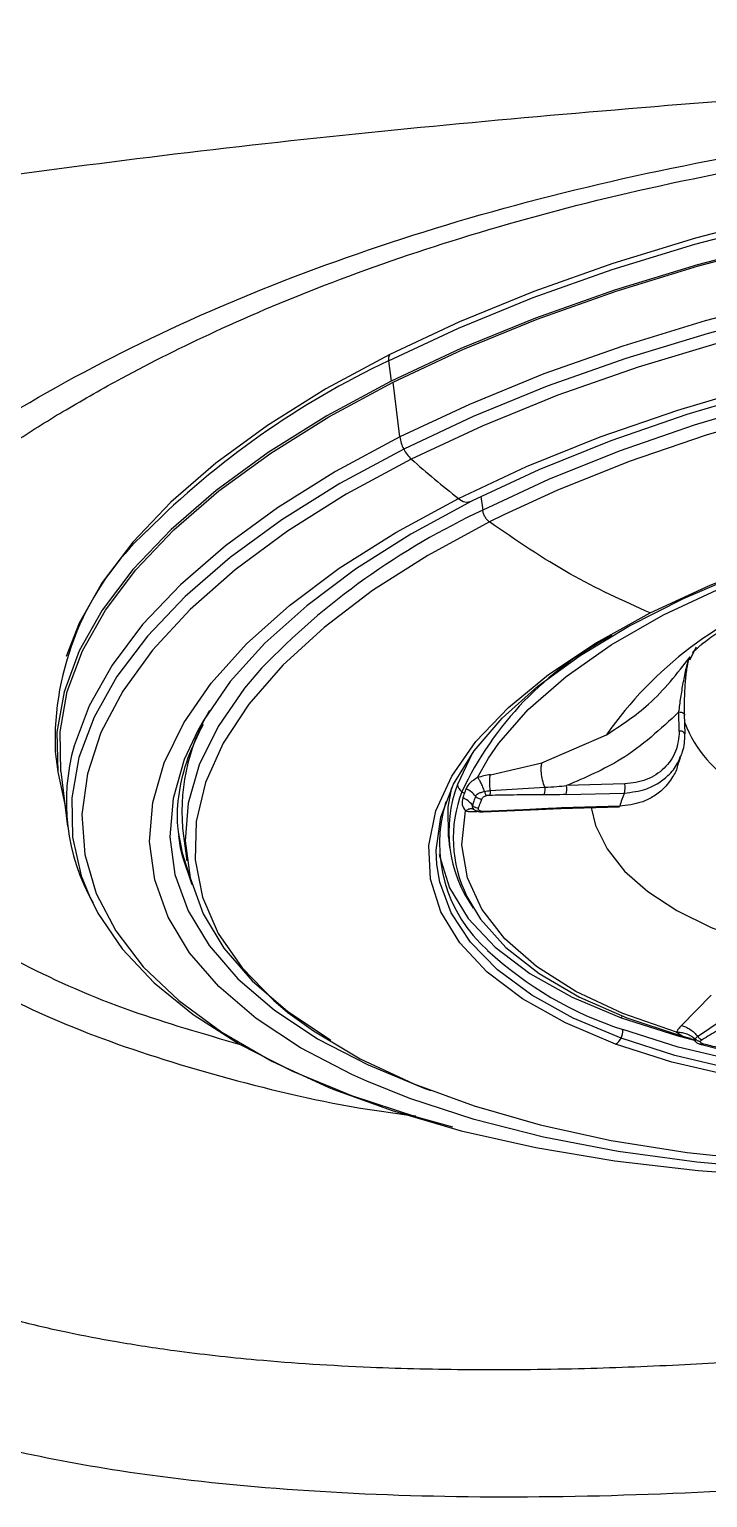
# Model space of a CAD drawing. Extents: x 939 to 1039, y 781 to 934.
# Drawn here: x 960.047 to 961.217, y 875.457 to 877.991 of the extents above; entities that cross this region are included whole.
import ezdxf

# ---------------------------------------------------------------- set-up
doc = ezdxf.new("R2010")
doc.units = 0
doc.header["$MEASUREMENT"] = 0
doc.layers.add('1', color=4, linetype='Continuous')

# ---------------------------------------------------------------- blocks, each defined once
blk = doc.blocks.new('Envoy')
at = {"layer": '1', "color": 3, "linetype": 'Continuous', "lineweight": 25}
for p, q in [((22.0128, 78.2449), (22.0171, 78.2096)), ((22.0322, 78.1134), (22.0208, 78.2082)), ((22.1721, 78.0104), (22.1753, 77.9869)), ((22.2119, 77.9791), (22.1868, 77.9667)), ((22.5437, 77.7506), (22.532, 77.7281)), ((22.5143, 77.6054), (22.5137, 77.6387)), ((22.5242, 77.6007), (22.5236, 77.6351)), ((22.2774, 77.5507), (22.3886, 77.5992)), ((21.4378, 77.5706), (21.4421, 77.5353)), ((22.1565, 77.5661), (22.1317, 77.5137)), ((22.1665, 77.5255), (22.185, 77.5587)), ((22.5116, 77.5471), (22.5163, 77.56)), ((21.4475, 77.536), (21.459, 77.4411)), ((22.1885, 77.5304), (22.2774, 77.5507)), ((22.1882, 77.503), (22.2822, 77.5086)), ((22.4204, 77.5144), (22.3198, 77.5116)), ((22.3192, 77.4961), (22.4198, 77.4988)), ((22.1576, 77.4716), (22.1601, 77.4705)), ((22.1763, 77.4661), (22.2712, 77.4705)), ((22.2712, 77.4705), (22.3097, 77.4722)), ((22.31, 77.4721), (22.4106, 77.4749)), ((22.4116, 77.4761), (22.311, 77.4733)), ((21.6541, 77.4041), (21.6509, 77.4249)), ((21.6589, 77.4246), (21.6649, 77.3818)), ((22.116, 77.4233), (22.1182, 77.4049)), ((22.5181, 77.0973), (22.5695, 77.15)), ((22.4158, 77.1139), (22.4143, 77.1105)), ((22.546, 77.0787), (22.6076, 77.1204)), ((22.5387, 77.0739), (22.543, 77.0722)), ((22.5418, 77.0704), (22.5433, 77.0688)), ((22.5527, 77.0646), (22.5795, 77.0577))]:
    blk.add_line(p, q, dxfattribs=at)
at = {"layer": '1', "color": 3, "linetype": 'Continuous', "lineweight": 25, "flags": 128}
for points in [[(22.0128, 78.2449), (22.1332, 78.3014), (22.2621, 78.354), (22.3985, 78.4023), (22.5413, 78.446), (22.6896, 78.4846), (22.8421, 78.518), (22.9978, 78.5458), (23.1553, 78.5679), (23.3136, 78.584), (23.4713, 78.5942), (23.6274, 78.5982), (23.7807, 78.596), (23.9298, 78.5877), (24.0738, 78.5733), (24.2115, 78.553), (24.342, 78.5269), (24.464, 78.4951), (24.5769, 78.458), (24.6796, 78.4158), (24.7715, 78.3688), (24.8089, 78.3464)], [(24.5712, 78.4684), (24.4587, 78.5054), (24.337, 78.537), (24.207, 78.5631), (24.0697, 78.5833), (23.9262, 78.5977), (23.7775, 78.6059), (23.6247, 78.6081), (23.4691, 78.6041), (23.3119, 78.594), (23.1541, 78.5779), (22.997, 78.5559), (22.8419, 78.5282), (22.6899, 78.4949), (22.5421, 78.4564), (22.3996, 78.4128), (22.2637, 78.3647), (22.1352, 78.3122), (22.0152, 78.2559)], [(24.5812, 78.4227), (24.4683, 78.4598), (24.3462, 78.4916), (24.2158, 78.5177), (24.0781, 78.538), (23.9341, 78.5524), (23.7849, 78.5607), (23.6317, 78.5629), (23.4756, 78.5589), (23.3178, 78.5487), (23.1596, 78.5326), (23.002, 78.5105), (22.8464, 78.4827), (22.6939, 78.4493), (22.5456, 78.4107), (22.4027, 78.367), (22.2663, 78.3187), (22.1374, 78.2661), (22.0171, 78.2096)], [(22.0208, 78.2082), (22.1408, 78.2646), (22.2693, 78.317), (22.4053, 78.3652), (22.5477, 78.4087), (22.6955, 78.4472), (22.8476, 78.4805), (23.0028, 78.5082), (23.1599, 78.5303), (23.3176, 78.5464), (23.475, 78.5564), (23.6306, 78.5604), (23.7833, 78.5583), (23.9321, 78.55), (24.0756, 78.5357), (24.2129, 78.5154), (24.3429, 78.4894), (24.4647, 78.4577), (24.5772, 78.4207)], [(24.5887, 78.3258), (24.4762, 78.3628), (24.3544, 78.3945), (24.2244, 78.4206), (24.0871, 78.4408), (23.9435, 78.4551), (23.7948, 78.4634), (23.6421, 78.4656), (23.4864, 78.4616), (23.3291, 78.4515), (23.1713, 78.4354), (23.0143, 78.4134), (22.8591, 78.3856), (22.707, 78.3524), (22.5592, 78.3138), (22.4168, 78.2703), (22.2808, 78.2221), (22.1523, 78.1697), (22.0322, 78.1134)], [(24.5863, 78.3042), (24.4742, 78.3411), (24.3529, 78.3726), (24.2234, 78.3986), (24.0865, 78.4188), (23.9435, 78.433), (23.7953, 78.4413), (23.6431, 78.4434), (23.488, 78.4395), (23.3312, 78.4294), (23.174, 78.4134), (23.0175, 78.3914), (22.8629, 78.3638), (22.7113, 78.3306), (22.564, 78.2922), (22.4221, 78.2489), (22.2866, 78.2009), (22.1585, 78.1486), (22.0389, 78.0925)], [(24.5195, 78.3043), (24.4003, 78.3391), (24.2719, 78.3681), (24.1354, 78.3911), (23.992, 78.408), (23.8427, 78.4186), (23.6888, 78.4228), (23.5316, 78.4206), (23.3722, 78.4121), (23.212, 78.3972), (23.0523, 78.3761), (22.8943, 78.349), (22.7394, 78.3161), (22.5887, 78.2777), (22.4435, 78.234), (22.3049, 78.1854), (22.1741, 78.1323), (22.0521, 78.0752)], [(22.1332, 78.0073), (22.251, 78.0624), (22.3776, 78.1134), (22.5118, 78.1599), (22.6525, 78.2016), (22.7985, 78.238), (22.9486, 78.2689), (23.1015, 78.2939), (23.2558, 78.3129), (23.4103, 78.3258), (23.5636, 78.3323), (23.7144, 78.3325), (23.8615, 78.3263), (24.0036, 78.3139), (24.1394, 78.2952), (24.2679, 78.2705), (24.3879, 78.24), (24.4984, 78.2039)], [(24.8186, 77.9804), (24.7943, 78.0062), (24.7316, 78.0598), (24.6566, 78.1095), (24.5697, 78.1548), (24.4718, 78.1953), (24.3637, 78.2306), (24.2462, 78.2605), (24.1205, 78.2847), (23.9875, 78.3029), (23.8485, 78.3151), (23.7045, 78.3212), (23.5569, 78.321), (23.4068, 78.3146), (23.2556, 78.302), (23.1046, 78.2834), (22.955, 78.2589), (22.8081, 78.2287), (22.6652, 78.193), (22.5275, 78.1523), (22.3961, 78.1067), (22.2723, 78.0568), (22.1569, 78.0029)], [(24.7176, 78.0375), (24.7104, 78.043), (24.6365, 78.0919), (24.551, 78.1365), (24.4546, 78.1763), (24.3481, 78.2111), (24.2325, 78.2405), (24.1087, 78.2643), (23.9777, 78.2823), (23.8408, 78.2943), (23.6991, 78.3003), (23.5537, 78.3001), (23.4059, 78.2938), (23.2571, 78.2814), (23.1084, 78.2631), (22.9611, 78.2389), (22.8164, 78.2092), (22.6757, 78.1741), (22.5401, 78.134), (22.4108, 78.0891), (22.2888, 78.0399), (22.1753, 77.9869)], [(24.6029, 78.0843), (24.5895, 78.0915), (24.4969, 78.1348), (24.3932, 78.173), (24.2793, 78.2056), (24.1564, 78.2325), (24.0255, 78.2533), (23.8879, 78.2679), (23.7447, 78.2761), (23.5973, 78.2779), (23.4469, 78.2733), (23.2951, 78.2623), (23.143, 78.2449), (22.9922, 78.2214), (22.8439, 78.1919), (22.6996, 78.1568), (22.5605, 78.1164), (22.4279, 78.0709), (22.3029, 78.0209), (22.2119, 77.9791)], [(22.0152, 78.2559), (21.9046, 78.1962), (21.8042, 78.1334), (21.7147, 78.0681), (21.637, 78.0008), (21.5715, 77.932), (21.5188, 77.8622), (21.4793, 77.7919), (21.4569, 77.7345)], [(22.0171, 78.2096), (21.9061, 78.1496), (21.8054, 78.0867), (21.7157, 78.0212), (21.6377, 77.9536), (21.572, 77.8846), (21.5191, 77.8146), (21.4794, 77.7441), (21.4533, 77.6737), (21.4408, 77.6039), (21.4421, 77.5353), (21.4548, 77.4758)], [(21.4475, 77.536), (21.4462, 77.6044), (21.4587, 77.6739), (21.4848, 77.7441), (21.5243, 77.8144), (21.577, 77.8842), (21.6425, 77.953), (21.7203, 78.0204), (21.8097, 78.0857), (21.9101, 78.1484), (22.0208, 78.2082)], [(22.0389, 78.0925), (21.9287, 78.0329), (21.8286, 77.9703), (21.7395, 77.9053), (21.662, 77.8382), (21.5968, 77.7696), (21.5442, 77.7), (21.5048, 77.63), (21.4788, 77.5601), (21.4664, 77.4907), (21.4677, 77.4225), (21.4827, 77.356), (21.4967, 77.3206)], [(22.0322, 78.1134), (21.9216, 78.0536), (21.8212, 77.9908), (21.7318, 77.9255), (21.654, 77.8582), (21.5885, 77.7894), (21.5358, 77.7195), (21.4962, 77.6493), (21.4705, 77.5805)], [(22.0521, 78.0752), (21.9399, 78.0144), (21.8384, 77.9506), (21.7485, 77.8841), (21.6708, 77.8156), (21.6059, 77.7456), (21.5545, 77.6746), (21.5168, 77.6032), (21.4933, 77.532), (21.484, 77.4616), (21.4892, 77.3925), (21.5086, 77.3254), (21.5423, 77.2606), (21.5898, 77.1988), (21.6509, 77.1405), (21.725, 77.0861), (21.8115, 77.036), (21.9098, 76.9907), (21.9184, 76.9872)], [(22.464, 77.8096), (22.5677, 77.8573), (22.6803, 77.9006), (22.8006, 77.9389), (22.9269, 77.9719), (23.0577, 77.999), (23.1913, 78.0199), (23.3261, 78.0344), (23.4604, 78.0423), (23.5924, 78.0434), (23.7206, 78.0379), (23.8433, 78.0256), (23.9589, 78.0069), (24.066, 77.9818), (24.1633, 77.9509)], [(21.9754, 77.0012), (21.9497, 77.0127), (21.861, 77.0589), (21.7843, 77.1097), (21.7203, 77.1646), (21.6696, 77.223), (21.6326, 77.2846), (21.6095, 77.3487), (21.6007, 77.4149), (21.6062, 77.4826), (21.6258, 77.5511), (21.6596, 77.62), (21.7071, 77.6886), (21.768, 77.7563), (21.8417, 77.8226), (21.9277, 77.8869), (22.0251, 77.9486), (22.1332, 78.0073)], [(22.1569, 78.0029), (22.0511, 77.9455), (21.9558, 77.885), (21.8716, 77.8221), (21.7995, 77.7572), (21.7399, 77.691), (21.6934, 77.6238), (21.6838, 77.6069)], [(22.1868, 77.9667), (22.0806, 77.909), (21.9852, 77.8481), (21.9015, 77.7846), (21.8302, 77.7192), (21.7721, 77.6524), (21.7275, 77.5848), (21.697, 77.517), (21.6808, 77.4497), (21.6791, 77.3834), (21.6918, 77.3188), (21.7189, 77.2564), (21.7601, 77.1968), (21.815, 77.1406), (21.8393, 77.1202)], [(22.185, 77.5587), (22.2029, 77.5848), (22.2539, 77.6432), (22.319, 77.7001), (22.3971, 77.7547), (22.4872, 77.8062), (22.5881, 77.8538), (22.6985, 77.8971), (22.8167, 77.9353)], [(22.096, 77.3754), (22.0951, 77.4003), (22.1031, 77.4569), (22.1249, 77.5141), (22.1603, 77.5714), (22.2089, 77.6279), (22.2701, 77.6831), (22.3432, 77.7363), (22.4273, 77.7869), (22.5214, 77.8343), (22.5953, 77.8663)], [(22.4041, 77.0653), (22.3178, 77.1019), (22.2437, 77.1435), (22.1827, 77.1898), (22.1356, 77.24), (22.1028, 77.2936), (22.0849, 77.3499), (22.0821, 77.4082), (22.0944, 77.4678), (22.1217, 77.5278), (22.1636, 77.5877), (22.2195, 77.6465), (22.2889, 77.7035), (22.3707, 77.7582), (22.464, 77.8096)], [(21.7938, 77.7141), (21.7646, 77.6797), (21.7188, 77.6136), (21.6863, 77.5473), (21.6673, 77.4812), (21.6621, 77.416), (21.6706, 77.3522), (21.6928, 77.2904), (21.7285, 77.2311), (21.7774, 77.1747), (21.839, 77.1219), (21.9129, 77.0729), (21.9132, 77.0728)], [(24.4685, 77.6646), (24.4712, 77.6258), (24.4632, 77.5692), (24.4413, 77.512), (24.4059, 77.4547), (24.3573, 77.3982), (24.2961, 77.343), (24.223, 77.2898), (24.139, 77.2392), (24.0448, 77.1918), (23.9418, 77.1482), (23.831, 77.1089), (23.7138, 77.0743), (23.5916, 77.0449), (23.4657, 77.0209), (23.3377, 77.0027), (23.2091, 76.9905), (23.0813, 76.9844), (22.9559, 76.9845), (22.8343, 76.9909), (22.718, 77.0033), (22.6083, 77.0217), (22.5066, 77.0459), (22.4139, 77.0755)], [(21.6838, 77.6069), (21.6604, 77.5564), (21.6411, 77.4893), (21.6358, 77.4231), (21.6444, 77.3583), (21.6669, 77.2955), (21.7032, 77.2353), (21.7528, 77.1781), (21.8154, 77.1244), (21.8905, 77.0747), (21.9774, 77.0294), (22.0753, 76.9889), (22.0855, 76.9852)], [(22.116, 77.4233), (22.1158, 77.4744), (22.1222, 77.5085)], [(22.5098, 77.0861), (22.417, 77.1184), (22.336, 77.1564), (22.2679, 77.1994), (22.2135, 77.2469), (22.1737, 77.2982), (22.1489, 77.3526), (22.1395, 77.4094), (22.1457, 77.4678)], [(22.3097, 77.4722), (22.3097, 77.4722), (22.31, 77.4721)], [(22.31, 77.4721), (22.3102, 77.4721), (22.3106, 77.4725), (22.311, 77.4733)], [(22.3625, 77.4736), (22.37, 77.443), (22.3897, 77.4024), (22.4198, 77.3641), (22.4602, 77.3285), (22.5102, 77.2959), (22.5694, 77.2669), (22.6369, 77.2417)], [(22.4116, 77.4761), (22.4112, 77.4753), (22.4108, 77.4749), (22.4106, 77.4749)], [(21.6501, 77.4316), (21.6567, 77.3953), (21.6703, 77.3533)], [(21.6738, 77.3403), (21.6573, 77.3895), (21.6541, 77.4041)], [(22.1, 77.3929), (22.1005, 77.3903), (22.1181, 77.335), (22.1503, 77.2823), (22.1967, 77.2329), (22.2566, 77.1874), (22.3295, 77.1465), (22.4143, 77.1105)], [(22.4139, 77.0755), (22.3314, 77.1103), (22.2601, 77.1498), (22.2008, 77.1936), (22.1541, 77.2411), (22.1207, 77.2918), (22.101, 77.3451), (22.096, 77.3754)], [(21.4967, 77.3206), (21.5113, 77.2916), (21.5533, 77.2299), (21.6083, 77.1713), (21.676, 77.1163), (21.7557, 77.0653), (21.847, 77.0186), (21.9491, 76.9767), (22.0612, 76.9398), (22.123, 76.9228)], [(22.1479, 77.3201), (22.1717, 77.281), (22.2154, 77.2322), (22.2725, 77.1872), (22.3422, 77.1466), (22.4238, 77.1108), (22.5161, 77.0803), (22.5336, 77.0755)], [(24.0875, 77.2293), (23.9856, 77.1824), (23.8748, 77.1398), (23.7566, 77.1021), (23.6324, 77.0697), (23.5038, 77.0431), (23.3724, 77.0225), (23.2399, 77.0083), (23.1079, 77.0005), (22.9781, 76.9994), (22.852, 77.0049), (22.7314, 77.0169), (22.6177, 77.0353), (22.5124, 77.0599), (22.4167, 77.0904)], [(24.1034, 77.2066), (23.9997, 77.1589), (23.8871, 77.1156), (23.7669, 77.0772), (23.6406, 77.0443), (23.5098, 77.0172), (23.3761, 76.9963), (23.2413, 76.9818), (23.1071, 76.9739), (22.975, 76.9728), (22.8468, 76.9783), (22.7242, 76.9906), (22.6085, 77.0093), (22.5014, 77.0343), (22.4041, 77.0653)], [(21.9184, 76.9872), (22.019, 76.9505), (22.1383, 76.9158), (22.2667, 76.8868), (22.4031, 76.8637), (22.5466, 76.8469), (22.6958, 76.8363), (22.8497, 76.832), (23.0069, 76.8342), (23.1663, 76.8428), (23.3265, 76.8576), (23.4862, 76.8787), (23.6442, 76.9058), (23.7992, 76.9387), (23.9499, 76.9772), (24.0951, 77.0209), (24.2336, 77.0695), (24.3645, 77.1225), (24.4864, 77.1797)], [(21.8393, 77.1202), (21.8831, 77.0882), (21.9639, 77.0401), (22.0566, 76.9968), (22.1603, 76.9587), (22.2741, 76.926), (22.3971, 76.8991), (22.5279, 76.8783), (22.6656, 76.8637), (22.8088, 76.8555), (22.9562, 76.8537), (23.1065, 76.8583), (23.2584, 76.8694), (23.4104, 76.8867), (23.5613, 76.9102), (23.7095, 76.9397), (23.8539, 76.9748), (23.993, 77.0152), (24.1256, 77.0607), (24.2505, 77.1107), (24.3666, 77.1649)], [(24.415, 77.1679), (24.2971, 77.1128), (24.1706, 77.0618), (24.0364, 77.0153), (23.8956, 76.9736), (23.7496, 76.9372), (23.5996, 76.9063), (23.4467, 76.8813), (23.2924, 76.8623), (23.1379, 76.8494), (22.9846, 76.8429), (22.8338, 76.8427), (22.6867, 76.8489), (22.5446, 76.8613), (22.4087, 76.88), (22.2803, 76.9047), (22.1603, 76.9352), (22.0498, 76.9713), (21.9754, 77.0012)], [(22.4143, 77.1105), (22.51, 77.0801), (22.5424, 77.0716)]]:
    blk.add_lwpolyline(points, dxfattribs=at)
at = {"layer": '1', "color": 3, "linetype": 'Continuous', "lineweight": 25}
for centre, radius, start, end in [((22.6524, 76.8938), 1.4948, 115.3358, 134.9857), ((22.0267, 78.2476), 0.0142, 144.3299, 191.1597), ((22.0939, 78.1216), 0.0622, 187.5682, 207.8712), ((22.0929, 78.12), 0.0606, 206.989, 227.6709), ((23.2631, 79.4397), 1.8244, 228.4124, 231.7346), ((22.1482, 78.0218), 0.0208, 224.0334, 294.8635), ((22.7086, 76.8379), 1.2667, 114.8998, 136.2323), ((21.9328, 77.5882), 0.4953, 132.8907, 182.0362), ((22.9414, 77.2123), 0.6747, 109.3326, 145.0139), ((22.6662, 77.2539), 0.582, 117.439, 154.8696), ((22.0005, 77.4663), 0.3442, 149.4378, 186.9667), ((22.7241, 77.6968), 0.2144, 200.9415, 240.8919), ((22.5165, 77.5979), 0.00778, 14.1945, 106.3752), ((22.52, 77.6015), 0.00439, 335.2604, 337.7976), ((21.811, 77.4837), 0.3539, 164.1388, 209.5444), ((22.3453, 77.4323), 0.2285, 159.1554, 215.3859), ((22.1505, 77.5163), 0.019, 188.0655, 233.8777), ((22.4078, 77.403), 0.2808, 158.4749, 160.1389), ((22.2774, 77.5056), 0.0428, 347.1927, 8.1002), ((22.378, 77.5083), 0.0429, 347.1961, 8.0975), ((22.346, 77.4113), 0.2454, 162.8656, 228.6369), ((22.3491, 77.4203), 0.2247, 158.9434, 206.473), ((22.1526, 77.5185), 0.0219, 232.9361, 246.1247), ((22.6168, 77.4148), 0.2142, 156.889, 163.3605), ((22.6102, 77.6869), 0.6271, 227.1572, 252.0297), ((22.394, 77.0848), 0.0219, 297.2431, 334.9451), ((22.3902, 77.0877), 0.0266, 332.7462, 5.7592)]:
    blk.add_arc(centre, radius, start, end, dxfattribs=at)
for points, knots in [([(31.1657, 78.5151), (30.8955, 78.5526), (30.347, 78.6288), (29.5113, 78.7019), (28.6592, 78.7564), (27.797, 78.7922), (26.9284, 78.8128), (26.0982, 78.8188), (25.3092, 78.8131), (24.5638, 78.7973), (23.8225, 78.7704), (23.0876, 78.7312), (22.3617, 78.6769), (21.65, 78.6076), (21.1829, 78.5402), (20.9528, 78.507)], [0, 0, 0, 0, 0.079902, 0.162235, 0.24568, 0.330037, 0.415019, 0.500226, 0.573256, 0.646155, 0.718667, 0.790568, 0.861746, 0.931901, 1, 1, 1, 1]), ([(20.5832, 76.9756), (20.5779, 77.0326), (20.5673, 77.1461), (20.6092, 77.3289), (20.691, 77.5134), (20.8145, 77.6955), (20.9761, 77.8706), (21.1737, 78.0348), (21.4046, 78.185), (21.6665, 78.3186), (21.9564, 78.4336), (22.271, 78.5284), (22.6061, 78.6019), (22.9565, 78.6532), (23.3164, 78.6822), (23.6786, 78.6887), (24.0057, 78.6746), (24.2937, 78.6464), (24.5424, 78.6097), (24.7775, 78.5622), (24.9964, 78.5047), (25.1969, 78.4379), (25.3771, 78.3627), (25.5354, 78.2801), (25.6857, 78.1811), (25.8161, 78.0641), (25.9174, 77.9291), (25.9465, 77.8349), (25.9611, 77.7879)], [0, 0, 0, 0, 0.041572, 0.082848, 0.123828, 0.164547, 0.205072, 0.245501, 0.28596, 0.326574, 0.367467, 0.40874, 0.450453, 0.492617, 0.535186, 0.578064, 0.621111, 0.653428, 0.685697, 0.717862, 0.749882, 0.78173, 0.813393, 0.844869, 0.87617, 0.91765, 0.958905, 1, 1, 1, 1]), ([(20.7945, 77.4731), (20.815, 77.519), (20.8539, 77.6059), (20.9467, 77.7361), (21.0526, 77.8539), (21.1616, 77.9536), (21.2675, 78.0367), (21.3648, 78.104), (21.4578, 78.1621), (21.57, 78.2257), (21.7207, 78.3011), (21.92, 78.3848), (22.1572, 78.466), (22.4298, 78.539), (22.7373, 78.5995), (23.0466, 78.6393), (23.3479, 78.6607), (23.6258, 78.6664), (23.8935, 78.6587), (24.1382, 78.6402), (24.3558, 78.6138), (24.546, 78.5824), (24.7097, 78.5482), (24.8498, 78.5129), (24.9765, 78.4756), (25.0985, 78.434), (25.2194, 78.3857), (25.3247, 78.3359), (25.4113, 78.288), (25.4847, 78.2413), (25.553, 78.1901), (25.6149, 78.1346), (25.6443, 78.0969), (25.6589, 78.0781)], [0, 0, 0, 0, 0.045684, 0.086456, 0.122363, 0.153956, 0.181308, 0.204139, 0.222699, 0.242619, 0.273876, 0.310374, 0.350437, 0.393806, 0.440583, 0.490839, 0.53083, 0.572566, 0.612704, 0.649921, 0.684146, 0.715342, 0.743494, 0.768612, 0.791436, 0.816296, 0.843853, 0.872535, 0.89473, 0.916318, 0.940932, 0.970596, 1, 1, 1, 1]), ([(22.1868, 77.9667), (22.1854, 77.9679), (22.1826, 77.9703), (22.1791, 77.9754), (22.1764, 77.9811), (22.1756, 77.985), (22.1753, 77.9869)], [0, 0, 0, 0, 0.24998, 0.49999, 0.750021, 1, 1, 1, 1]), ([(22.464, 77.8096), (22.4178, 77.8304), (22.3254, 77.8719), (22.233, 77.9351), (22.1868, 77.9667)], [0, 0, 0, 0, 0.500001, 1, 1, 1, 1]), ([(25.7473, 77.8897), (25.7509, 77.8683), (25.7581, 77.8252), (25.7558, 77.7597), (25.7437, 77.6946), (25.7212, 77.6296), (25.6884, 77.5645), (25.6461, 77.5013), (25.5942, 77.4389), (25.5319, 77.3761), (25.4597, 77.3147), (25.3723, 77.2502), (25.2812, 77.1915), (25.1666, 77.1265), (25.044, 77.0647), (24.9, 77.001), (24.7504, 76.942), (24.5926, 76.8862), (24.3853, 76.8205), (24.1279, 76.7499), (23.8132, 76.6782), (23.5445, 76.6279), (23.3268, 76.5933), (23.1622, 76.5703), (22.9992, 76.5506), (22.8372, 76.534), (22.6754, 76.5206), (22.5086, 76.5104), (22.3333, 76.5037), (22.1553, 76.5021), (21.9691, 76.5065), (21.7989, 76.5175), (21.6545, 76.5336), (21.5468, 76.5501), (21.4557, 76.5675), (21.3718, 76.5872), (21.2798, 76.6133), (21.1868, 76.6462), (21.0956, 76.6873), (21.0012, 76.7411), (20.9098, 76.8114), (20.8304, 76.9033), (20.7736, 77.0056), (20.7567, 77.082), (20.7481, 77.1207)], [0, 0, 0, 0, 0.020068, 0.040361, 0.060877, 0.080467, 0.100776, 0.121799, 0.140236, 0.16063, 0.18297, 0.201319, 0.226405, 0.244539, 0.271893, 0.295859, 0.319858, 0.34525, 0.369095, 0.411602, 0.453311, 0.495252, 0.516302, 0.537467, 0.558757, 0.579359, 0.600563, 0.622381, 0.64594, 0.672014, 0.69695, 0.726837, 0.749505, 0.766392, 0.781175, 0.797565, 0.812763, 0.834842, 0.855802, 0.875635, 0.907231, 0.938042, 0.968613, 1, 1, 1, 1]), ([(22.5373, 77.7412), (22.5371, 77.741), (22.536, 77.7395), (22.5415, 77.7458), (22.556, 77.7582), (22.5814, 77.777), (22.6176, 77.7995), (22.6624, 77.8239), (22.6992, 77.8404), (22.717, 77.8483)], [0, 0, 0, 0, 0.030425, 0.184515, 0.340404, 0.500393, 0.666404, 0.839264, 1, 1, 1, 1]), ([(25.9611, 77.7879), (25.9669, 77.7405), (25.9784, 77.6458), (25.9382, 77.5021), (25.8568, 77.3599), (25.7312, 77.221), (25.5645, 77.0871), (25.359, 76.9597), (25.1179, 76.8401), (24.845, 76.7294), (24.5449, 76.6288), (24.2226, 76.5391), (23.8835, 76.4613), (23.5335, 76.3962), (23.1788, 76.3447), (22.8255, 76.3076), (22.4797, 76.2859), (22.1472, 76.2808), (21.8337, 76.2934), (21.5685, 76.3226), (21.3489, 76.3643), (21.1698, 76.414), (21.0112, 76.4766), (20.8749, 76.5521), (20.7624, 76.6404), (20.6756, 76.7411), (20.6128, 76.8524), (20.593, 76.9346), (20.5832, 76.9756)], [0, 0, 0, 0, 0.0407458, 0.0814736, 0.1222416, 0.1631008, 0.2040906, 0.2452365, 0.2865521, 0.3280388, 0.3696881, 0.4114811, 0.4533919, 0.495396, 0.5374719, 0.5795952, 0.6217477, 0.6639177, 0.706095, 0.748271, 0.7799046, 0.8115215, 0.8431104, 0.874655, 0.9061388, 0.9375415, 0.9688363, 1, 1, 1, 1]), ([(20.9657, 77.7535), (20.9661, 77.714), (20.9671, 77.632), (21.0163, 77.5136), (21.1009, 77.3994), (21.2224, 77.2946), (21.3783, 77.2014), (21.5554, 77.123), (21.6927, 77.0834), (21.7567, 77.0649)], [0, 0, 0, 0, 0.13618, 0.283234, 0.430287, 0.577341, 0.724394, 0.871447, 1, 1, 1, 1]), ([(22.3886, 77.5992), (22.4139, 77.6158), (22.4703, 77.6531), (22.5107, 77.7052), (22.533, 77.734)], [0, 0, 0, 0, 0.447508, 1, 1, 1, 1]), ([(22.5137, 77.6387), (22.5147, 77.6469), (22.5168, 77.6632), (22.5211, 77.6891), (22.5254, 77.7107), (22.5291, 77.7245), (22.5313, 77.7309), (22.5325, 77.733), (22.533, 77.734)], [0, 0, 0, 0, 0.257246, 0.515306, 0.767765, 0.887975, 0.944775, 1, 1, 1, 1]), ([(22.531, 77.7304), (22.5316, 77.7313), (22.5327, 77.7333), (22.5329, 77.7338), (22.533, 77.734)], [0, 0, 0, 0, 0.507156, 1, 1, 1, 1]), ([(22.5233, 77.633), (22.5233, 77.6427), (22.5232, 77.661), (22.5247, 77.6883), (22.527, 77.7121), (22.5298, 77.7247), (22.531, 77.7304)], [0, 0, 0, 0, 0.305282, 0.576371, 0.807461, 1, 1, 1, 1]), ([(22.5137, 77.6387), (22.482, 77.6093), (22.4255, 77.5568), (22.3521, 77.5254), (22.3198, 77.5116)], [0, 0, 0, 0, 0.559798, 1, 1, 1, 1]), ([(22.5137, 77.6387), (22.5152, 77.6386), (22.5182, 77.6383), (22.5216, 77.6369), (22.5236, 77.6351), (22.5235, 77.6338), (22.5234, 77.6332)], [0, 0, 0, 0, 0.249972, 0.500024, 0.750005, 1, 1, 1, 1]), ([(21.6552, 77.4065), (21.6528, 77.4181), (21.6467, 77.4485), (21.6505, 77.4995), (21.6642, 77.5582), (21.6839, 77.5982), (21.6934, 77.6175)], [0, 0, 0, 0, 0.172943, 0.456084, 0.737035, 1, 1, 1, 1]), ([(20.9226, 77.5962), (20.9362, 77.5542), (20.9633, 77.4703), (21.053, 77.3536), (21.1768, 77.2462), (21.3363, 77.1504), (21.5274, 77.0675), (21.7489, 77.0005), (21.9284, 76.9583), (22.0386, 76.9442), (22.0597, 76.9415)], [0, 0, 0, 0, 0.138184, 0.276367, 0.414551, 0.552735, 0.690918, 0.829103, 0.967286, 1, 1, 1, 1]), ([(22.5143, 77.6054), (22.5132, 77.5935), (22.5108, 77.5698), (22.4896, 77.5402), (22.4587, 77.5193), (22.4332, 77.516), (22.4204, 77.5144)], [0, 0, 0, 0, 0.249704, 0.500191, 0.750582, 1, 1, 1, 1]), ([(22.5155, 77.5598), (22.5172, 77.5633), (22.523, 77.5756), (22.5236, 77.5895), (22.524, 77.5996)], [0, 0, 0, 0, 0.27702, 1, 1, 1, 1]), ([(22.4198, 77.4988), (22.4325, 77.5003), (22.4526, 77.5026), (22.4775, 77.5147), (22.4964, 77.5293), (22.5097, 77.545), (22.5142, 77.5565), (22.5155, 77.5598)], [0, 0, 0, 0, 0.3023325, 0.4806445, 0.676658, 0.9079816, 1, 1, 1, 1]), ([(22.2822, 77.5086), (22.2809, 77.5128), (22.2783, 77.5214), (22.2762, 77.5339), (22.2758, 77.5443), (22.2769, 77.5486), (22.2774, 77.5507)], [0, 0, 0, 0, 0.250692, 0.510526, 0.764606, 1, 1, 1, 1]), ([(22.5115, 77.5474), (22.5115, 77.5471), (22.5105, 77.5396), (22.5024, 77.525), (22.4884, 77.5061), (22.4692, 77.4918), (22.4445, 77.4799), (22.4243, 77.4776), (22.4116, 77.4761)], [0, 0, 0, 0, 0.009244, 0.18052, 0.388642, 0.565854, 0.726986, 1, 1, 1, 1]), ([(22.1665, 77.5255), (22.1619, 77.5227), (22.152, 77.5166), (22.1484, 77.5097), (22.1465, 77.5061)], [0, 0, 0, 0, 0.468069, 1, 1, 1, 1]), ([(22.163, 77.4934), (22.1607, 77.496), (22.156, 77.5012), (22.1497, 77.5045), (22.1465, 77.5061)], [0, 0, 0, 0, 0.502764, 1, 1, 1, 1]), ([(22.1885, 77.5304), (22.1848, 77.5298), (22.1773, 77.5286), (22.1701, 77.5265), (22.1665, 77.5255)], [0, 0, 0, 0, 0.495855, 1, 1, 1, 1]), ([(22.1785, 77.5013), (22.1775, 77.5039), (22.1755, 77.5093), (22.1724, 77.5162), (22.1693, 77.5219), (22.1675, 77.5243), (22.1665, 77.5255)], [0, 0, 0, 0, 0.2496382, 0.5038158, 0.7560393, 1, 1, 1, 1]), ([(22.1882, 77.503), (22.188, 77.5059), (22.1875, 77.5117), (22.1873, 77.5195), (22.1876, 77.526), (22.1882, 77.529), (22.1885, 77.5304)], [0, 0, 0, 0, 0.2497656, 0.5042256, 0.7564368, 1, 1, 1, 1]), ([(22.2822, 77.5086), (22.2822, 77.5074), (22.2823, 77.5048), (22.282, 77.5009), (22.2814, 77.4976), (22.2809, 77.4963), (22.2806, 77.4956)], [0, 0, 0, 0, 0.243124, 0.499934, 0.756892, 1, 1, 1, 1]), ([(22.2822, 77.5086), (22.2892, 77.5091), (22.3017, 77.5099), (22.3143, 77.5111), (22.3198, 77.5116)], [0, 0, 0, 0, 0.561458, 1, 1, 1, 1]), ([(22.141, 77.4908), (22.14, 77.4865), (22.1382, 77.4785), (22.1433, 77.4712), (22.1457, 77.4678)], [0, 0, 0, 0, 0.529807, 1, 1, 1, 1]), ([(22.1437, 77.4984), (22.1432, 77.497), (22.1423, 77.4944), (22.1414, 77.4919), (22.141, 77.4908)], [0, 0, 0, 0, 0.5600767, 1, 1, 1, 1]), ([(22.1574, 77.478), (22.1551, 77.4806), (22.1505, 77.4858), (22.1442, 77.4891), (22.141, 77.4908)], [0, 0, 0, 0, 0.502841, 1, 1, 1, 1]), ([(22.163, 77.4934), (22.1619, 77.4905), (22.1601, 77.4853), (22.1582, 77.4802), (22.1574, 77.478)], [0, 0, 0, 0, 0.559998, 1, 1, 1, 1]), ([(22.1785, 77.5013), (22.1762, 77.5006), (22.1718, 77.4994), (22.1671, 77.4975), (22.1642, 77.4956), (22.1634, 77.4941), (22.163, 77.4934)], [0, 0, 0, 0, 0.297152, 0.554942, 0.789663, 1, 1, 1, 1]), ([(22.163, 77.4934), (22.1636, 77.4927), (22.165, 77.4912), (22.1676, 77.4896), (22.1706, 77.4885), (22.1726, 77.4884), (22.1736, 77.4884)], [0, 0, 0, 0, 0.2456675, 0.500038, 0.7542469, 1, 1, 1, 1]), ([(22.168, 77.473), (22.1691, 77.4759), (22.1709, 77.481), (22.1728, 77.4861), (22.1736, 77.4884)], [0, 0, 0, 0, 0.559982, 1, 1, 1, 1]), ([(22.1736, 77.4884), (22.174, 77.4891), (22.1746, 77.4904), (22.1765, 77.492), (22.1788, 77.4933), (22.1806, 77.4938), (22.1814, 77.494)], [0, 0, 0, 0, 0.316173, 0.605096, 0.81095, 1, 1, 1, 1]), ([(22.1785, 77.5013), (22.1801, 77.5017), (22.1833, 77.5024), (22.1866, 77.5028), (22.1882, 77.503)], [0, 0, 0, 0, 0.494345, 1, 1, 1, 1]), ([(22.1785, 77.5013), (22.1787, 77.5005), (22.1792, 77.4989), (22.1799, 77.4969), (22.1807, 77.4951), (22.1812, 77.4944), (22.1814, 77.494)], [0, 0, 0, 0, 0.247145, 0.500017, 0.753141, 1, 1, 1, 1]), ([(22.187, 77.4947), (22.186, 77.4946), (22.1841, 77.4945), (22.1822, 77.4942), (22.1814, 77.494)], [0, 0, 0, 0, 0.5570838, 1, 1, 1, 1]), ([(22.1882, 77.503), (22.1882, 77.5021), (22.1881, 77.5004), (22.1879, 77.498), (22.1875, 77.496), (22.1872, 77.4951), (22.187, 77.4947)], [0, 0, 0, 0, 0.24668, 0.499927, 0.75331, 1, 1, 1, 1]), ([(22.2806, 77.4956), (22.2632, 77.4956), (22.2321, 77.4955), (22.2008, 77.4949), (22.187, 77.4947)], [0, 0, 0, 0, 0.560002, 1, 1, 1, 1]), ([(22.3192, 77.4961), (22.3119, 77.4959), (22.299, 77.4956), (22.2862, 77.4956), (22.2806, 77.4956)], [0, 0, 0, 0, 0.559972, 1, 1, 1, 1]), ([(22.1576, 77.4714), (22.1572, 77.4715), (22.155, 77.472), (22.1509, 77.471), (22.1474, 77.4688), (22.1457, 77.4678)], [0, 0, 0, 0, 0.108237, 0.56152, 1, 1, 1, 1]), ([(22.1457, 77.4678), (22.1487, 77.4673), (22.1548, 77.4664), (22.162, 77.4668), (22.1655, 77.467)], [0, 0, 0, 0, 0.504252, 1, 1, 1, 1]), ([(22.1574, 77.478), (22.1572, 77.4771), (22.1568, 77.4753), (22.158, 77.4722), (22.1609, 77.4692), (22.1645, 77.4683), (22.1664, 77.4678)], [0, 0, 0, 0, 0.2108353, 0.4457439, 0.7034289, 1, 1, 1, 1]), ([(22.1574, 77.478), (22.158, 77.4772), (22.1594, 77.4757), (22.1621, 77.4741), (22.165, 77.4731), (22.167, 77.473), (22.168, 77.473)], [0, 0, 0, 0, 0.245637, 0.500016, 0.754246, 1, 1, 1, 1]), ([(22.1589, 77.4714), (22.1603, 77.4703), (22.163, 77.468), (22.1669, 77.4671), (22.1688, 77.4666)], [0, 0, 0, 0, 0.505874, 1, 1, 1, 1]), ([(22.1664, 77.4678), (22.1668, 77.4675), (22.1676, 77.4668), (22.169, 77.4666), (22.1704, 77.4668), (22.1714, 77.4674), (22.1719, 77.4677)], [0, 0, 0, 0, 0.246915, 0.499929, 0.752956, 1, 1, 1, 1]), ([(22.1719, 77.4677), (22.1711, 77.468), (22.1692, 77.4685), (22.1676, 77.4704), (22.1679, 77.472), (22.168, 77.473)], [0, 0, 0, 0, 0.243383, 0.515993, 1, 1, 1, 1]), ([(22.1686, 77.4667), (22.1698, 77.4665), (22.1723, 77.4661), (22.175, 77.4661), (22.1763, 77.4661)], [0, 0, 0, 0, 0.502423, 1, 1, 1, 1]), ([(22.1719, 77.4677), (22.1728, 77.4676), (22.1745, 77.4673), (22.1763, 77.4673), (22.1772, 77.4673)], [0, 0, 0, 0, 0.562666, 1, 1, 1, 1]), ([(22.1772, 77.4673), (22.1948, 77.468), (22.2263, 77.4692), (22.258, 77.4709), (22.2719, 77.4716)], [0, 0, 0, 0, 0.560002, 1, 1, 1, 1]), ([(22.2719, 77.4716), (22.2792, 77.472), (22.2923, 77.4727), (22.3053, 77.4731), (22.311, 77.4733)], [0, 0, 0, 0, 0.559999, 1, 1, 1, 1]), ([(22.6169, 77.11), (22.6048, 77.1031), (22.5833, 77.0907), (22.5627, 77.0782), (22.5536, 77.0727)], [0, 0, 0, 0, 0.5600053, 1, 1, 1, 1]), ([(22.5181, 77.0973), (22.5162, 77.0954), (22.5122, 77.0917), (22.5106, 77.0879), (22.5098, 77.0861)], [0, 0, 0, 0, 0.495791, 1, 1, 1, 1]), ([(22.5098, 77.0861), (22.5129, 77.0836), (22.5197, 77.0785), (22.5321, 77.0755), (22.5387, 77.0739)], [0, 0, 0, 0, 0.470055, 1, 1, 1, 1]), ([(22.5098, 77.0861), (22.51, 77.0861), (22.5104, 77.0861), (22.5108, 77.0861), (22.5109, 77.0861)], [0, 0, 0, 0, 0.558079, 1, 1, 1, 1]), ([(22.5109, 77.0861), (22.5137, 77.0859), (22.5192, 77.0857), (22.5275, 77.0832), (22.5353, 77.0795), (22.5397, 77.0759), (22.5418, 77.0741)], [0, 0, 0, 0, 0.244885, 0.49713, 0.750875, 1, 1, 1, 1]), ([(22.5181, 77.0973), (22.5205, 77.0966), (22.5254, 77.0953), (22.5328, 77.0911), (22.54, 77.0856), (22.544, 77.081), (22.546, 77.0787)], [0, 0, 0, 0, 0.243514, 0.495777, 0.750216, 1, 1, 1, 1]), ([(22.5418, 77.0741), (22.5423, 77.0749), (22.5432, 77.0764), (22.545, 77.078), (22.546, 77.0787)], [0, 0, 0, 0, 0.496933, 1, 1, 1, 1]), ([(22.546, 77.0787), (22.5465, 77.078), (22.5476, 77.0765), (22.5495, 77.0748), (22.5515, 77.0734), (22.5529, 77.0729), (22.5536, 77.0727)], [0, 0, 0, 0, 0.246774, 0.49996, 0.753292, 1, 1, 1, 1]), ([(22.5411, 77.072), (22.541, 77.0719), (22.5408, 77.0718), (22.5412, 77.0713), (22.5414, 77.071)], [0, 0, 0, 0, 0.527893, 1, 1, 1, 1]), ([(22.5418, 77.0741), (22.5415, 77.073), (22.5408, 77.071), (22.5421, 77.0698), (22.5427, 77.0693)], [0, 0, 0, 0, 0.58214, 1, 1, 1, 1]), ([(22.5418, 77.0741), (22.5425, 77.0735), (22.5437, 77.0724), (22.5461, 77.0712), (22.5485, 77.0704), (22.5502, 77.0703), (22.551, 77.0702)], [0, 0, 0, 0, 0.247126, 0.500151, 0.753042, 1, 1, 1, 1]), ([(22.5426, 77.0692), (22.5433, 77.0687), (22.5446, 77.0677), (22.5479, 77.066), (22.5508, 77.0651), (22.5527, 77.0646)], [0, 0, 0, 0, 0.267835, 0.522801, 1, 1, 1, 1]), ([(22.5497, 77.0667), (22.5501, 77.0661), (22.551, 77.0651), (22.5528, 77.0644), (22.5548, 77.0644), (22.5561, 77.0651), (22.5567, 77.0654)], [0, 0, 0, 0, 0.245854, 0.500054, 0.75431, 1, 1, 1, 1]), ([(22.5567, 77.0654), (22.5556, 77.0658), (22.5535, 77.0664), (22.5515, 77.0677), (22.5506, 77.069), (22.5509, 77.0698), (22.551, 77.0702)], [0, 0, 0, 0, 0.316251, 0.604884, 0.81049, 1, 1, 1, 1]), ([(22.5536, 77.0727), (22.5529, 77.0722), (22.5518, 77.0715), (22.5513, 77.0706), (22.551, 77.0702)], [0, 0, 0, 0, 0.557032, 1, 1, 1, 1]), ([(22.5836, 77.0586), (22.5786, 77.0598), (22.5696, 77.0621), (22.5607, 77.0644), (22.5567, 77.0654)], [0, 0, 0, 0, 0.560007, 1, 1, 1, 1])]:
    blk.add_open_spline(points, degree=3, knots=knots, dxfattribs=at)

msp = doc.modelspace()

# ---------------------------------------------------------------- block references
at = {"layer": '1'}
msp.add_blockref('Envoy', (938.6538, 799.1744), dxfattribs=at)

doc.saveas('drawing.dxf')
